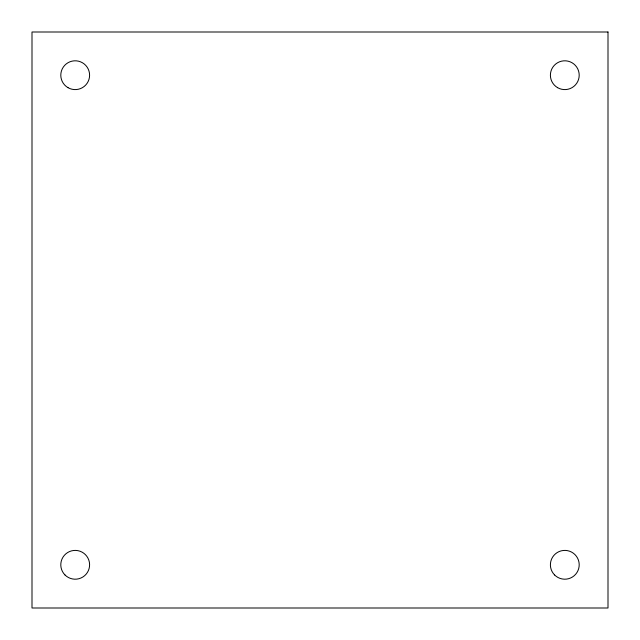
<?xml version="1.0" encoding="UTF-8"?>
<svg xmlns="http://www.w3.org/2000/svg" width="640" height="640" viewBox="0 0 640 640"><rect width="100%" height="100%" fill="white"/><g stroke="black" fill="none" stroke-linecap="round" stroke-linejoin="round"><path stroke-width="0.96" d="M608 32L32 32L32 608L608 608L608 32M557.6 87.672A14.4 14.4 0 0 0 579.2 75.2A14.4 14.4 0 0 0 557.6 62.728A14.4 14.4 0 0 0 557.6 87.672M554.616 574.984A14.4 14.4 0 0 0 578.712 568.528A14.4 14.4 0 0 0 561.072 550.888A14.4 14.4 0 0 0 554.616 574.984M65.016 574.984A14.4 14.4 0 0 0 89.112 568.528A14.4 14.4 0 0 0 71.472 550.888A14.4 14.4 0 0 0 65.016 574.984M68 87.672A14.4 14.4 0 0 0 89.6 75.2A14.4 14.4 0 0 0 68 62.728A14.4 14.4 0 0 0 68 87.672"/></g></svg>
